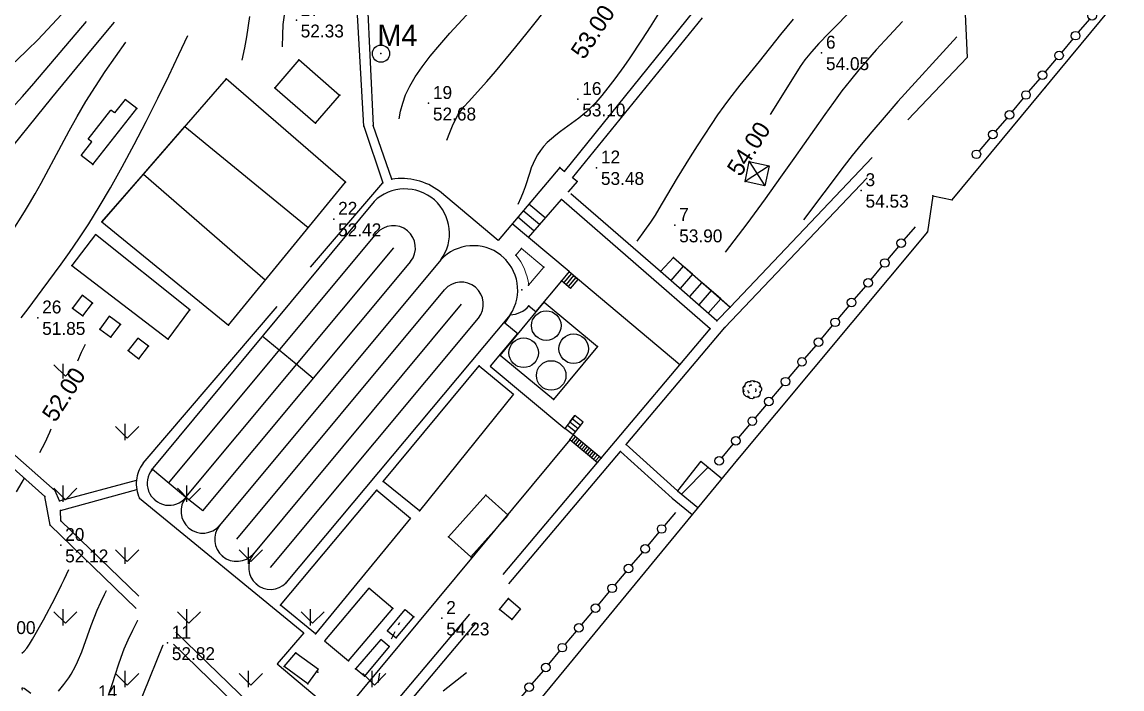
# Model space of a CAD drawing. Header units: metres. Extents: x 64 to 796628, y 142 to 671743.
# Drawn here: x 364485.6 to 364613.5, y 375949 to 376026.6 of the extents above; entities that cross this region are included whole.
import ezdxf
from ezdxf.enums import TextEntityAlignment as Align

# ---------------------------------------------------------------- set-up
doc = ezdxf.new("R2010")
doc.units = ezdxf.units.M
doc.header["$LTSCALE"] = 2
doc.linetypes.add('ACAD_ISO02W100', pattern=[15, 12, -3])
doc.linetypes.add('AXES', pattern=[50.8, 31.75, -6.35, 6.35, -6.35])
for name, color, linetype, lineweight in [('allee', 7, 'ACAD_ISO02W100', 25), ('Espace Vert', 3, 'Continuous', 5), ('Ligne arbre', 3, 'LIMITE1', 25), ('MUR IAV', 7, 'AXES', 25)]:
    doc.layers.add(name, color=color, linetype=linetype, lineweight=lineweight)
for name, color, linetype in [('Arbres', 100, 'Continuous'), ('Batiment', 1, 'Continuous'), ("Chanps d'essai", 84, 'Continuous'), ('CN_01_00', 32, 'Continuous'), ('CN_02_00', 26, 'Continuous'), ('mbark', 7, 'Continuous'), ('piste', 7, 'ACAD_ISO02W100'), ('point topographique', 7, 'Continuous'), ('poteau electrique', 7, 'Continuous'), ("Station recyclage D'eau", 171, 'Continuous'), ('TopoAlt', 32, 'Continuous'), ('TOPOJIS', 32, 'Continuous'), ('TopoMat', 7, 'Continuous'), ('vegetation', 94, 'Continuous'), ('youssef', 7, 'Continuous')]:
    doc.layers.add(name, color=color, linetype=linetype)
doc.linetypes.add('LIMITE1', pattern='A,6.35,-2.54,[133,ltypeshp.shx,S=2.54,R=0,X=-2.54,Y=0],-2.54,25.4', length=36.83)

# ---------------------------------------------------------------- blocks, each defined once
blk = doc.blocks.new('TCPOINT')
at = {"color": 0}
blk.add_point((0, 0), dxfattribs=at)
at = {"layer": 'TopoAlt'}
blk.add_attdef('ALT', text='', height=1.5, dxfattribs=at).set_placement((0.5, -0.5), align=Align.TOP_LEFT)
at = {"layer": 'TopoMat'}
blk.add_attdef('MAT', (0.5, 0.5), '', height=1.5, dxfattribs=at)
blk = doc.blocks.new('ligne')
at = {"layer": 'Arbres'}
for points in [[(364559.74, 376081.61), (364561.34, 376080.4)], [(364562.15, 376079.81), (364563.74, 376078.61)], [(364564.55, 376078.02), (364566.15, 376076.81)], [(364566.95, 376076.22), (364568.55, 376075.02)]]:
    blk.add_lwpolyline(points, dxfattribs=at)
for centre in [(364561.75, 376080.11), (364564.15, 376078.32), (364566.55, 376076.52), (364568.96, 376074.73)]:
    blk.add_circle(centre, 0.5, dxfattribs=at)
blk = doc.blocks.new('Arbre 1')
at = {"layer": 'Arbres'}
for p, q in [((-1.59, 1.28), (-1.52, 1.46)), ((-1.52, 1.46), (-1.39, 1.61)), ((-1.39, 1.61), (-1.21, 1.71)), ((-1.21, 1.71), (-1.03, 1.73)), ((-1.08, 1.23), (-0.93, 1.32)), ((-1.04, 1.67), (-0.89, 1.81)), ((-1.03, 1.73), (-0.84, 1.73)), ((-0.93, 1.32), (-0.77, 1.35)), ((-0.89, 1.81), (-0.7, 1.85)), ((-0.7, 1.85), (-0.51, 1.8)), ((-0.63, 1.72), (-0.46, 1.75)), ((-0.51, 1.8), (-0.38, 1.63)), ((-0.46, 1.75), (-0.28, 1.73)), ((-0.28, 1.73), (-0.12, 1.67)), ((-0.12, 1.67), (0.02, 1.57)), ((0.02, 1.57), (0.14, 1.41)), ((0.14, 1.41), (0.2, 1.26)), ((-1.79, 0.85), (-1.77, 1.03)), ((-1.73, 0.69), (-1.79, 0.85)), ((-1.77, 1.03), (-1.67, 1.17)), ((-1.77, 0.66), (-1.71, 0.85)), ((-1.75, 0.46), (-1.77, 0.66)), ((-1.7, 0.29), (-1.75, 0.46)), ((-1.62, 0.56), (-1.73, 0.69)), ((-1.58, 0.13), (-1.7, 0.29)), ((-1.67, 1.17), (-1.52, 1.26)), ((-1.59, 1.08), (-1.59, 1.28)), ((-1.43, 0), (-1.58, 0.13)), ((-1.23, -0.08), (-1.43, 0)), ((-1.15, -0.15), (-1.26, 0.06)), ((-1.16, 0.52), (-1.23, 0.67)), ((-1.04, 0.38), (-1.16, 0.52)), ((-0.3, 0.72), (-0.37, 0.54)), ((-0.34, 0.93), (-0.3, 0.72)), ((0, 0), (-0.2, -0.11)), ((0.15, 0.19), (0, 0)), ((0.05, 1.24), (0.23, 1.12)), ((0.27, 0.56), (0.12, 0.42)), ((0.21, 0.4), (0.15, 0.19)), ((0.2, 1.26), (0.21, 1.08)), ((0.21, 0.62), (0.21, 0.4)), ((0.23, 1.12), (0.33, 0.95)), ((0.34, 0.74), (0.27, 0.56)), ((0.33, 0.95), (0.34, 0.74)), ((-1.05, -0.1), (-1.23, -0.08)), ((-0.97, -0.27), (-1.15, -0.15)), ((-0.74, -0.29), (-0.97, -0.27)), ((-0.53, -0.23), (-0.74, -0.29)), ((-0.42, -0.15), (-0.64, -0.1)), ((-0.38, -0.07), (-0.53, -0.23)), ((-0.2, -0.11), (-0.42, -0.15))]:
    blk.add_line(p, q, dxfattribs=at)

msp = doc.modelspace()

# ---------------------------------------------------------------- hatches: boundary and pattern name
at = {"layer": 'Batiment'}
h = msp.add_hatch(dxfattribs=at)
h.set_pattern_fill('ANSI31', color=256, angle=360, style=0)
h.paths.add_polyline_path([(364566.95, 375973.48), (364564.52, 375975.48), (364561.81, 375972.02), (364564.16, 375970.09)])

# ---------------------------------------------------------------- linework, layer by layer
for p, q in [((364534.27, 375998.91), (364508.55, 375968.01)), ((364550.26, 375996.64), (364549.19, 375997.54)), ((364549.65, 375978.55), (364548.69, 375979.3)), ((364549.65, 375978.55), (364549.26, 375978)), ((364552.5, 375975.32), (364552.92, 375975.82)), ((364528.1, 375955.73), (364529.08, 375954.94))]:
    msp.add_line(p, q)
for p in [(364517.78, 376022.2), (364509.33, 376019.98), (364514.97, 376018.92), (364522.53, 376018.07), (364498.94, 376016.52), (364519.73, 376014.81), (364525.32, 376014.47), (364526.43, 376014.56), (364493.83, 376009.99), (364528.57, 376008.29), (364523.18, 376007.96), (364527.52, 376007.88), (364549.13, 376006.86), (364548.31, 376005.94), (364494.88, 376003.33), (364542.99, 375999.44), (364543.65, 376000.24), (364561.32, 375999.17), (364561.32, 375999.17), (364491.37, 375998.27), (364534.27, 375998.91), (364541.82, 375998.92), (364546.25, 375998.07), (364549.19, 375997.54), (364550.26, 375996.64), (364559.82, 375997.55), (364544.49, 375995.97), (364548.3, 375996.48), (364491.45, 375993.28), (364493.8, 375993.87), (364505.09, 375993.08), (364567.91, 375993.42), (364492.66, 375992.39), (364542.35, 375992.53), (364566.38, 375991.83), (364494.64, 375990.85), (364497.04, 375991.4), (364509.58, 375991.33), (364565.59, 375990.9), (364567.31, 375991.04), (364495.93, 375989.91), (364502.59, 375989.7), (364497.92, 375988.38), (364500.28, 375988.85), (364499.17, 375987.38), (364538.75, 375986.59), (364548.69, 375979.3), (364549.26, 375978), (364549.65, 375978.55), (364555.81, 375977.41), (364555.15, 375976.62), (364499.67, 375975.24), (364552.5, 375975.32), (364552.92, 375975.82), (364500.75, 375974.52), (364527.57, 375973.13), (364488.26, 375971.39), (364489.46, 375972.02), (364498.93, 375972.19), (364499.27, 375971.18), (364500.99, 375971.01), (364504.65, 375971.28), (364526.86, 375972.12), (364539.51, 375971.53), (364489.96, 375970.87), (364490.07, 375969.75), (364531.8, 375969.72), (364490.1, 375968.56), (364488.88, 375968.05), (364508.55, 375968.01), (364535.19, 375966.69), (364512.5, 375964.71), (364508.9, 375964.43), (364537.78, 375964.37), (364512.85, 375961.16), (364516.31, 375961.35), (364515.63, 375958.74), (364542.15, 375959.49), (364531.15, 375957.37), (364541.09, 375958.21), (364542.53, 375957.05), (364528.1, 375955.73), (364528.1, 375955.73), (364519.72, 375955.39), (364529.08, 375954.94), (364517.44, 375953.18), (364528.27, 375953.94), (364516.07, 375951.59), (364519.98, 375950.93), (364524.38, 375951.34), (364518.84, 375949.58), (364518.84, 375949.58), (364518.84, 375949.58), (364518.84, 375949.58), (364518.84, 375949.58), (364518.84, 375949.58), (364525.4, 375950.46)]:
    msp.add_point(p)
at = {"layer": 'allee'}
for p, q in [((364525.32, 376014.47), (364524.45, 376029.96)), ((364525.32, 376014.47), (364524.45, 376029.96)), ((364525.72, 376029.33), (364526.43, 376014.56)), ((364525.72, 376029.33), (364526.43, 376014.56)), ((364525.32, 376014.47), (364527.52, 376007.88)), ((364525.32, 376014.47), (364527.52, 376007.88)), ((364528.57, 376008.29), (364526.43, 376014.56)), ((364528.57, 376008.29), (364526.43, 376014.56)), ((364567.31, 375991.04), (364587.4, 376012.23)), ((364567.31, 375991.04), (364587.4, 376012.23)), ((364499.67, 375975.24), (364527.52, 376007.88)), ((364499.67, 375975.24), (364527.52, 376007.88)), ((364565.59, 375990.9), (364548.31, 376005.94)), ((364565.59, 375990.9), (364548.31, 376005.94)), ((364559.82, 375997.55), (364549.41, 376006.61)), ((364559.82, 375997.55), (364549.41, 376006.61)), ((364550.26, 375996.64), (364549.19, 375997.54)), ((364552.92, 375975.82), (364565.59, 375990.9)), ((364552.92, 375975.82), (364565.59, 375990.9)), ((364555.81, 375977.41), (364567.31, 375991.04)), ((364555.81, 375977.41), (364567.31, 375991.04)), ((364561.81, 375972.02), (364555.81, 375977.41)), ((364522.88, 375938.27), (364555.15, 375976.62)), ((364522.88, 375938.27), (364555.15, 375976.62)), ((364555.15, 375976.62), (364561.17, 375971.2)), ((364522.2, 375939.34), (364552.5, 375975.32)), ((364522.2, 375939.34), (364552.5, 375975.32)), ((364489.96, 375970.87), (364498.89, 375973.27)), ((364488.88, 375968.05), (364488.26, 375971.39)), ((364488.88, 375968.05), (364488.26, 375971.39)), ((364489.96, 375970.87), (364489.46, 375972.02)), ((364489.96, 375970.87), (364489.46, 375972.02)), ((364490.07, 375969.75), (364498.93, 375972.19)), ((364561.17, 375971.2), (364563.5, 375969.29)), ((364490.1, 375968.56), (364490.07, 375969.75)), ((364490.1, 375968.56), (364490.07, 375969.75)), ((364520.72, 375938.88), (364490.1, 375968.56)), ((364520.72, 375938.88), (364490.1, 375968.56)), ((364520.42, 375937.48), (364488.88, 375968.05)), ((364520.42, 375937.48), (364488.88, 375968.05))]:
    msp.add_line(p, q, dxfattribs=at)
for points in [[(364548.1, 376009.67), (364548.66, 376009.21), (364576.79, 376044.01)], [(364548.1, 376009.67), (364548.66, 376009.21), (364576.79, 376044.01)], [(364550.11, 376008.01), (364549.57, 376008.45), (364577.77, 376043.19)], [(364550.11, 376008.01), (364549.57, 376008.45), (364577.77, 376043.19)], [(364595.15, 376029.26), (364595.45, 376022.47)], [(364567.91, 375993.42), (364595.45, 376022.47)], [(364567.91, 375993.42), (364595.45, 376022.47)], [(364489.46, 375972.02), (364446.79, 376009.8)], [(364489.46, 375972.02), (364446.79, 376009.8)], [(364548.1, 376009.67), (364540.95, 376001.16)], [(364548.1, 376009.67), (364540.95, 376001.16)], [(364548.1, 376009.67), (364540.95, 376001.16)], [(364548.1, 376009.67), (364540.95, 376001.16)], [(364548.1, 376009.67), (364540.95, 376001.16)], [(364488.26, 375971.39), (364445.7, 376009.11)], [(364488.26, 375971.39), (364445.7, 376009.11)], [(364540.95, 376001.16), (364534.12, 376006.89)], [(364540.95, 376001.16), (364534.12, 376006.89)], [(364540.95, 376001.16), (364534.12, 376006.89)], [(364540.95, 376001.16), (364534.12, 376006.89)], [(364540.95, 376001.16), (364534.12, 376006.89)], [(364550.11, 376008.01), (364549.12, 376006.87)], [(364550.11, 376008.01), (364549.12, 376006.87)], [(364549.19, 375997.54), (364544.46, 376001.51), (364548.31, 376005.94)], [(364549.19, 375997.54), (364544.46, 376001.51), (364548.31, 376005.94)], [(364545.75, 376003.04), (364543.86, 376004.63)], [(364545.75, 376003.04), (364543.86, 376004.63)], [(364545.75, 376003.04), (364543.86, 376004.63)], [(364545.75, 376003.04), (364543.86, 376004.63)], [(364545.75, 376003.04), (364543.86, 376004.63)], [(364546.39, 376003.81), (364544.51, 376005.39)], [(364546.39, 376003.81), (364544.51, 376005.39)], [(364546.39, 376003.81), (364544.51, 376005.39)], [(364546.39, 376003.81), (364544.51, 376005.39)], [(364546.39, 376003.81), (364544.51, 376005.39)], [(364544.46, 376001.51), (364542.58, 376003.09)], [(364544.46, 376001.51), (364542.58, 376003.09)], [(364544.46, 376001.51), (364542.58, 376003.09)], [(364544.46, 376001.51), (364542.58, 376003.09)], [(364544.46, 376001.51), (364542.58, 376003.09)], [(364545.1, 376002.28), (364543.22, 376003.86)], [(364545.1, 376002.28), (364543.22, 376003.86)], [(364545.1, 376002.28), (364543.22, 376003.86)], [(364545.1, 376002.28), (364543.22, 376003.86)], [(364545.1, 376002.28), (364543.22, 376003.86)]]:
    msp.add_lwpolyline(points, dxfattribs=at)
for centre, radius, start, end in [((364529.71, 376001.08), 7.3, 52.7572, 98.9372), ((364529.71, 376001.08), 7.3, 52.7572, 98.9372), ((364529.71, 376001.08), 7.3, 52.7572, 98.9372), ((364529.71, 376001.08), 7.3, 52.7572, 98.9372), ((364529.71, 376001.08), 7.3, 52.7572, 98.9372), ((364502.73, 375972.89), 3.86, 142.4614, 206.2738), ((364502.73, 375972.89), 3.86, 142.4614, 206.2738)]:
    msp.add_arc(centre, radius, start, end, dxfattribs=at)
for p in [(364527.32, 376022.91), (364525.32, 376014.47), (364526.43, 376014.56), (364548.1, 376009.67), (364528.57, 376008.29), (364527.52, 376007.88), (364549.13, 376006.86), (364550.11, 376008.01), (364548.31, 376005.94), (364561.32, 375999.17), (364561.32, 375999.17), (364549.19, 375997.54), (364550.26, 375996.64), (364559.82, 375997.55), (364567.91, 375993.42), (364566.38, 375991.83), (364565.59, 375990.9), (364567.31, 375991.04), (364555.81, 375977.41), (364555.15, 375976.62), (364499.67, 375975.24), (364488.26, 375971.39), (364489.46, 375972.02), (364498.93, 375972.19), (364499.27, 375971.18), (364489.96, 375970.87), (364490.07, 375969.75), (364490.1, 375968.56), (364488.88, 375968.05)]:
    msp.add_point(p, dxfattribs=at)
at = {"layer": 'Arbres'}
msp.add_point((364571.21, 375983.03), dxfattribs=at)
at = {"layer": 'Batiment'}
for points in [[(364564.52, 375975.48), (364561.81, 375972.02), (364564.16, 375970.09)], [(364564.52, 375975.48), (364566.95, 375973.48)]]:
    msp.add_lwpolyline(points, dxfattribs=at)
at = {"layer": "Chanps d'essai"}
for points in [[(364523.18, 376007.96), (364509.33, 376019.98), (364494.88, 376003.33), (364509.58, 375991.33), (364523.18, 376007.96)], [(364523.18, 376007.96), (364509.33, 376019.98), (364494.88, 376003.33), (364509.58, 375991.33), (364523.18, 376007.96)], [(364499.7, 376008.88), (364504.51, 376014.44), (364518.87, 376002.69)], [(364499.7, 376008.88), (364504.51, 376014.44), (364518.87, 376002.69)], [(364494.88, 376003.33), (364499.7, 376008.88), (364513.87, 375996.58)], [(364494.88, 376003.33), (364499.7, 376008.88), (364513.87, 375996.58)]]:
    msp.add_lwpolyline(points, dxfattribs=at)
for p in [(364509.33, 376019.98), (364523.18, 376007.96), (364494.88, 376003.33), (364509.58, 375991.33)]:
    msp.add_point(p, dxfattribs=at)
at = {"layer": 'CN_01_00'}
for p, q in [((364535.34, 376025.28, 52.6), (364540.65, 376031.08, 52.6)), ((364544.32, 376025.32, 52.8), (364547.05, 376028.77, 52.8)), ((364515.96, 376026.3, 52.2), (364516.11, 376027.37, 52.2)), ((364559.6, 376027.58, 53.2), (364558.6, 376026.01, 53.2)), ((364486.97, 376019.45, 51.2), (364493.09, 376026.65, 51.2)), ((364495.33, 376025.36, 51.4), (364496.33, 376026.55, 51.4)), ((364515.9, 376025.08, 52.2), (364515.96, 376026.3, 52.2)), ((364558.6, 376026.01, 53.2), (364557.68, 376024.6, 53.2)), ((364575.23, 376026.9, 53.8), (364573.78, 376025.13, 53.8)), ((364587.96, 376026.63, 54.2), (364585.89, 376024.45, 54.2)), ((364493.24, 376022.85, 51.4), (364495.33, 376025.36, 51.4)), ((364495.33, 376025.36, 51.4), (364495.33, 376025.36, 51.4)), ((364503.83, 376022.79, 51.8), (364504.88, 376025.01, 51.8)), ((364515.89, 376023.71, 52.2), (364515.9, 376025.08, 52.2)), ((364534.15, 376023.93, 52.6), (364535.34, 376025.28, 52.6)), ((364543.01, 376023.7, 52.8), (364544.32, 376025.32, 52.8)), ((364573.78, 376025.13, 53.8), (364571.29, 376021.99, 53.8)), ((364594.25, 376024.88, 54.4), (364587.42, 376017.34, 54.4)), ((364496.46, 376022.55, 51.6), (364497.68, 376024.23, 51.6)), ((364496.46, 376022.55, 51.6), (364497.68, 376024.23, 51.6)), ((364533.06, 376022.62, 52.6), (364534.15, 376023.93, 52.6)), ((364540.62, 376020.83, 52.8), (364543.01, 376023.7, 52.8)), ((364557.68, 376024.6, 53.2), (364556.16, 376022.31, 53.2)), ((364585.89, 376024.45, 54.2), (364584.88, 376023.34, 54.2)), ((364489.08, 376017.76, 51.4), (364493.24, 376022.85, 51.4)), ((364495.27, 376020.83, 51.6), (364496.46, 376022.55, 51.6)), ((364495.27, 376020.83, 51.6), (364496.46, 376022.55, 51.6)), ((364502.65, 376020.33, 51.8), (364503.83, 376022.79, 51.8)), ((364532.1, 376021.38, 52.6), (364533.06, 376022.62, 52.6)), ((364556.16, 376022.31, 53.2), (364555.54, 376021.41, 53.2)), ((364583.88, 376022.2, 54.2), (364582.89, 376021.03, 54.2)), ((364584.88, 376023.34, 54.2), (364583.88, 376022.2, 54.2)), ((364531.3, 376020.22, 52.6), (364532.1, 376021.38, 52.6)), ((364555.54, 376021.41, 53.2), (364554.52, 376019.98, 53.2)), ((364571.29, 376021.99, 53.8), (364569.03, 376019.23, 53.8)), ((364582.89, 376021.03, 54.2), (364581.9, 376019.82, 54.2)), ((364494.12, 376019.09, 51.6), (364495.27, 376020.83, 51.6)), ((364494.12, 376019.09, 51.6), (364495.27, 376020.83, 51.6)), ((364501.37, 376017.71, 51.8), (364502.65, 376020.33, 51.8)), ((364530.67, 376019.13, 52.6), (364531.3, 376020.22, 52.6)), ((364537.49, 376017.3, 52.8), (364539.61, 376019.67, 52.8)), ((364539.61, 376019.67, 52.8), (364540.62, 376020.83, 52.8)), ((364554.52, 376019.98, 53.2), (364553.7, 376018.91, 53.2)), ((364581.9, 376019.82, 54.2), (364580.91, 376018.56, 54.2)), ((364485.64, 376017.92, 51.2), (364486.97, 376019.45, 51.2)), ((364493.03, 376017.34, 51.6), (364494.12, 376019.09, 51.6)), ((364493.03, 376017.34, 51.6), (364494.12, 376019.09, 51.6)), ((364530.19, 376018.12, 52.6), (364530.67, 376019.13, 52.6)), ((364553.7, 376018.91, 53.2), (364552.99, 376018.02, 53.2)), ((364569.03, 376019.23, 53.8), (364567.82, 376017.67, 53.8)), ((364580.91, 376018.56, 54.2), (364579.91, 376017.24, 54.2)), ((364482.63, 376009.81, 51.4), (364489.08, 376017.76, 51.4)), ((364484.43, 376016.57, 51.2), (364485.64, 376017.92, 51.2)), ((364492.02, 376015.61, 51.6), (364493.03, 376017.34, 51.6)), ((364492.02, 376015.61, 51.6), (364493.03, 376017.34, 51.6)), ((364500.02, 376015.02, 51.8), (364501.37, 376017.71, 51.8)), ((364529.6, 376016.23, 52.6), (364529.85, 376017.15, 52.6)), ((364529.85, 376017.15, 52.6), (364530.19, 376018.12, 52.6)), ((364537.01, 376016.75, 52.8), (364537.49, 376017.3, 52.8)), ((364552.31, 376017.23, 53.2), (364551.96, 376016.86, 53.2)), ((364552.99, 376018.02, 53.2), (364552.31, 376017.23, 53.2)), ((364567.82, 376017.67, 53.8), (364567.16, 376016.78, 53.8)), ((364579.91, 376017.24, 54.2), (364578.91, 376015.84, 54.2)), ((364587.42, 376017.34, 54.4), (364585.82, 376015.49, 54.4)), ((364529.42, 376015.33, 52.6), (364529.6, 376016.23, 52.6)), ((364536.26, 376015.73, 52.8), (364536.61, 376016.24, 52.8)), ((364536.61, 376016.24, 52.8), (364537.01, 376016.75, 52.8)), ((364550.78, 376015.77, 53.2), (364550.32, 376015.41, 53.2)), ((364551.2, 376016.13, 53.2), (364550.78, 376015.77, 53.2)), ((364551.96, 376016.86, 53.2), (364551.2, 376016.13, 53.2)), ((364566.45, 376015.77, 53.8), (364565.69, 376014.65, 53.8)), ((364567.16, 376016.78, 53.8), (364566.45, 376015.77, 53.8)), ((364578.91, 376015.84, 54.2), (364575.33, 376010.7, 54.2)), ((364491.06, 376013.92, 51.6), (364492.02, 376015.61, 51.6)), ((364491.06, 376013.92, 51.6), (364492.02, 376015.61, 51.6)), ((364498.64, 376012.34, 51.8), (364500.02, 376015.02, 51.8)), ((364535.31, 376013.73, 52.8), (364535.63, 376014.51, 52.8)), ((364535.63, 376014.51, 52.8), (364535.94, 376015.17, 52.8)), ((364535.94, 376015.17, 52.8), (364536.26, 376015.73, 52.8)), ((364550.32, 376015.41, 53.2), (364548.2, 376013.85, 53.2)), ((364565.69, 376014.65, 53.8), (364564.08, 376012.17, 53.8)), ((364585.82, 376015.49, 54.4), (364584.38, 376013.81, 54.4)), ((364490.17, 376012.27, 51.6), (364491.06, 376013.92, 51.6)), ((364490.17, 376012.27, 51.6), (364491.06, 376013.92, 51.6)), ((364534.98, 376012.85, 52.8), (364535.31, 376013.73, 52.8)), ((364547.66, 376013.43, 53.2), (364547.14, 376013, 53.2)), ((364548.2, 376013.85, 53.2), (364547.66, 376013.43, 53.2)), ((364584.38, 376013.81, 54.4), (364583.15, 376012.34, 54.4)), ((364487.81, 376007.84, 51.6), (364490.17, 376012.27, 51.6)), ((364487.81, 376007.84, 51.6), (364490.17, 376012.27, 51.6)), ((364497.25, 376009.74, 51.8), (364498.64, 376012.34, 51.8)), ((364546.22, 376012.1, 53.2), (364545.85, 376011.62, 53.2)), ((364546.66, 376012.55, 53.2), (364546.22, 376012.1, 53.2)), ((364547.14, 376013, 53.2), (364546.66, 376012.55, 53.2)), ((364564.08, 376012.17, 53.8), (364563.27, 376010.9, 53.8)), ((364583.15, 376012.34, 54.4), (364582.11, 376011.04, 54.4)), ((364545.25, 376010.64, 53.2), (364545.01, 376010.12, 53.2)), ((364545.53, 376011.14, 53.2), (364545.25, 376010.64, 53.2)), ((364545.85, 376011.62, 53.2), (364545.53, 376011.14, 53.2)), ((364563.27, 376010.9, 53.8), (364561.76, 376008.44, 53.8)), ((364575.33, 376010.7, 54.2), (364573.78, 376008.52, 54.2)), ((364582.11, 376011.04, 54.4), (364581.18, 376009.86, 54.4)), ((364495.88, 376007.3, 51.8), (364497.25, 376009.74, 51.8)), ((364544.8, 376009.6, 53.2), (364544.61, 376009.06, 53.2)), ((364545.01, 376010.12, 53.2), (364544.8, 376009.6, 53.2)), ((364581.18, 376009.86, 54.4), (364576.44, 376003.56, 54.4)), ((364544.61, 376009.06, 53.2), (364544.08, 376007.39, 53.2)), ((364561.76, 376008.44, 53.8), (364560.53, 376006.38, 53.8)), ((364573.78, 376008.52, 54.2), (364571.97, 376006, 54.2)), ((364487.12, 376006.59, 51.6), (364487.81, 376007.84, 51.6)), ((364487.12, 376006.59, 51.6), (364487.81, 376007.84, 51.6)), ((364494.58, 376005.08, 51.8), (364495.88, 376007.3, 51.8)), ((364544.08, 376007.39, 53.2), (364543.86, 376006.78, 53.2)), ((364486.48, 376005.48, 51.6), (364487.12, 376006.59, 51.6)), ((364486.48, 376005.48, 51.6), (364487.12, 376006.59, 51.6)), ((364543.59, 376006.11, 53.2), (364543.23, 376005.35, 53.2)), ((364543.86, 376006.78, 53.2), (364543.59, 376006.11, 53.2)), ((364560.53, 376006.38, 53.8), (364559.63, 376004.85, 53.8)), ((364571.97, 376006, 54.2), (364569.84, 376003.12, 54.2)), ((364484.37, 376002.09, 51.6), (364485.88, 376004.49, 51.6)), ((364484.37, 376002.09, 51.6), (364485.88, 376004.49, 51.6)), ((364485.88, 376004.49, 51.6), (364486.48, 376005.48, 51.6)), ((364485.88, 376004.49, 51.6), (364486.48, 376005.48, 51.6)), ((364493.35, 376003.1, 51.8), (364494.58, 376005.08, 51.8)), ((364559.63, 376004.85, 53.8), (364559.19, 376004.12, 53.8)), ((364492.19, 376001.34, 51.8), (364493.35, 376003.1, 51.8)), ((364558.66, 376003.31, 53.8), (364557.97, 376002.32, 53.8)), ((364559.19, 376004.12, 53.8), (364558.66, 376003.31, 53.8)), ((364569.84, 376003.12, 54.2), (364567.35, 375999.81, 54.2)), ((364557.97, 376002.32, 53.8), (364557.07, 376001.08, 53.8)), ((364491.13, 375999.78, 51.8), (364492.19, 376001.34, 51.8)), ((364490.16, 375998.42, 51.8), (364491.13, 375999.78, 51.8)), ((364487.93, 375995.43, 51.8), (364490.16, 375998.42, 51.8)), ((364486.33, 375993.2, 51.8), (364487.93, 375995.43, 51.8)), ((364485.5, 375992.15, 51.8), (364486.33, 375993.2, 51.8)), ((364490.5, 375961.72, 52.2), (364491.03, 375962.9, 52.2)), ((364489.44, 375959.58, 52.2), (364490.2, 375961.09, 52.2)), ((364490.2, 375961.09, 52.2), (364490.5, 375961.72, 52.2)), ((364488.09, 375957.03, 52.2), (364489.44, 375959.58, 52.2)), ((364486.81, 375954.77, 52.2), (364488.09, 375957.03, 52.2)), ((364486.47, 375954.19, 52.2), (364486.81, 375954.77, 52.2)), ((364485.58, 375953.13, 52.2), (364485.86, 375953.37, 52.2)), ((364485.86, 375953.37, 52.2), (364486.15, 375953.73, 52.2)), ((364486.15, 375953.73, 52.2), (364486.47, 375954.19, 52.2))]:
    msp.add_line(p, q, dxfattribs=at)
at = {"layer": 'CN_01_00', "flags": 128}
for points, elevation in [([(364489.85, 375948.74), (364490.16, 375949.1), (364490.47, 375949.48), (364491.03, 375950.29), (364491.3, 375950.71), (364491.8, 375951.62), (364492.05, 375952.13), (364492.55, 375953.29), (364492.8, 375953.97), (364493.65, 375956.36), (364493.98, 375957.24), (364494.34, 375958.15), (364494.74, 375959.07), (364495.18, 375959.99), (364495.43, 375960.44), (364495.43, 375960.44)], 52.4), ([(364495.64, 375948.27), (364496.1, 375949.6), (364496.8, 375951.77), (364497.11, 375952.68), (364497.49, 375953.66), (364497.93, 375954.71), (364498.46, 375955.82), (364499.07, 375956.97), (364499.07, 375956.97)], 52.6), ([(364494.8, 375937.43), (364495.44, 375938.49), (364496.08, 375939.61), (364496.57, 375940.58), (364497.08, 375941.72), (364497.6, 375943), (364499.04, 375946.77), (364499.7, 375948.44), (364501.99, 375954.13), (364501.99, 375954.13), (364501.99, 375954.13), (364501.99, 375954.13)], 52.8), ([(364485.64, 375948.83), (364485.61, 375949), (364485.63, 375949.11), (364485.71, 375949.13), (364485.86, 375949.06), (364486.64, 375948.48)], 52.4)]:
    msp.add_lwpolyline(points, dxfattribs=dict(at, elevation=elevation))
at = {"layer": 'CN_02_00'}
for p, q in [((364582.4, 376028.34, 54), (364579.39, 376025.29, 54)), ((364511.72, 376024.88, 52), (364512.09, 376027.24, 52)), ((364511.5, 376023.58, 52), (364511.72, 376024.88, 52)), ((364579.39, 376025.29, 54), (364578.23, 376024.08, 54)), ((364511.2, 376022.16, 52), (364511.5, 376023.58, 52)), ((364578.23, 376024.08, 54), (364577.37, 376023.12, 54)), ((364576.61, 376022.18, 54), (364576.07, 376021.41, 54)), ((364577.37, 376023.12, 54), (364576.61, 376022.18, 54)), ((364576.07, 376021.41, 54), (364575.54, 376020.61, 54)), ((364575.54, 376020.61, 54), (364572.55, 376015.82, 54)), ((364488.27, 375977.67, 52), (364488.84, 375978.85, 52)), ((364488.84, 375978.85, 52), (364489, 375979.23, 52)), ((364487.65, 375976.51, 52), (364488.27, 375977.67, 52)), ((364529.46, 375956.66, 54), (364529.32, 375956.41, 54)), ((364528.92, 375955.62, 54), (364528.52, 375954.78, 54)), ((364527.17, 375950.82, 54), (364526.95, 375949.7, 54)), ((364534.56, 375948.76, 54), (364537.25, 375950.89, 54))]:
    msp.add_line(p, q, dxfattribs=at)
at = {"layer": 'CN_02_00', "flags": 128}
for points, elevation in [([(364477.02, 376015.24), (364478.85, 376016.73), (364481.2, 376018.74), (364483.72, 376020.98), (364484.99, 376022.16), (364486.23, 376023.34), (364487.43, 376024.53), (364488.57, 376025.71), (364489.66, 376026.88), (364492.93, 376030.45), (364494.1, 376031.68), (364495.34, 376032.96), (364496.68, 376034.28), (364498.14, 376035.65), (364499.7, 376037.06), (364504.66, 376041.45), (364504.69, 376041.48)], 51), ([(364492.08, 375987.16), (364492.53, 375988.16), (364492.99, 375989.1)], 52), ([(364484.96, 375971.9), (364485.63, 375973.06), (364485.89, 375973.5)], 52)]:
    msp.add_lwpolyline(points, dxfattribs=dict(at, elevation=elevation))
at = {"layer": 'Espace Vert'}
for p, q in [((364543.65, 376000.24), (364542.99, 375999.44)), ((364543.65, 376000.24), (364542.99, 375999.44)), ((364546.25, 375998.07), (364543.65, 376000.24)), ((364546.25, 375998.07), (364543.65, 376000.24)), ((364544.49, 375995.97), (364546.25, 375998.07)), ((364544.49, 375995.97), (364546.25, 375998.07))]:
    msp.add_line(p, q, dxfattribs=at)
msp.add_arc((364538.06, 375995.27), 6.47, 6.2154, 40.2289, dxfattribs=at)
msp.add_arc((364538.06, 375995.27), 6.47, 6.2154, 40.2289, dxfattribs=at)
at = {"layer": 'MUR IAV'}
for p, q in [((364591.47, 376006.36), (364590.84, 376002.18)), ((364591.47, 376006.36), (364590.84, 376002.18)), ((364591.47, 376006.36), (364590.84, 376002.18)), ((364591.47, 376006.36), (364593.73, 376005.88)), ((364591.47, 376006.36), (364593.73, 376005.88)), ((364590.84, 376002.18), (364568.77, 375975.69)), ((364590.84, 376002.18), (364568.77, 375975.69)), ((364590.84, 376002.18), (364568.77, 375975.69)), ((364568.77, 375975.69), (364523.93, 375921.19)), ((364568.77, 375975.69), (364523.93, 375921.19)), ((364568.77, 375975.69), (364523.93, 375921.19))]:
    msp.add_line(p, q, dxfattribs=at)
for points in [[(364593.73, 376005.88), (364620.92, 376038.81)], [(364593.73, 376005.88), (364620.92, 376038.81)], [(364593.73, 376005.88), (364620.92, 376038.81)], [(364568.77, 375975.69), (364523.93, 375921.19)]]:
    msp.add_lwpolyline(points, dxfattribs=at)
for p in [(364604.55, 376018.98), (364591.47, 376006.36), (364593.73, 376005.88), (364590.84, 376002.18), (364568.77, 375975.69)]:
    msp.add_point(p, dxfattribs=at)
at = {"layer": 'piste'}
for p, q in [((364488.88, 375968.05), (364488.26, 375971.39)), ((364489.96, 375970.87), (364489.46, 375972.02)), ((364490.1, 375968.56), (364490.07, 375969.75)), ((364520.72, 375938.88), (364490.1, 375968.56)), ((364520.42, 375937.48), (364488.88, 375968.05))]:
    msp.add_line(p, q, dxfattribs=at)
for points in [[(364489.46, 375972.02), (364446.79, 376009.8)], [(364488.26, 375971.39), (364445.7, 376009.11)]]:
    msp.add_lwpolyline(points, dxfattribs=at)
at = {"layer": 'point topographique'}
msp.add_circle((364527.32, 376022.91), 1, dxfattribs=at)
msp.add_point((364527.32, 376022.91), dxfattribs=at)
at = {"layer": 'poteau electrique'}
for p, q in [((364569.64, 376008.03), (364570.13, 376010.34)), ((364572.44, 376009.85), (364569.64, 376008.03)), ((364570.13, 376010.34), (364571.95, 376007.54))]:
    msp.add_line(p, q, dxfattribs=at)
msp.add_lwpolyline([(364570.13, 376010.34), (364572.44, 376009.85), (364571.95, 376007.54), (364569.64, 376008.03)], dxfattribs=at)
for p in [(364570.13, 376010.34), (364569.64, 376008.03)]:
    msp.add_point(p, dxfattribs=at)
at = {"layer": "Station recyclage D'eau"}
for p, q in [((364526.52, 376005.7), (364500.59, 375974.43)), ((364526.52, 376005.7), (364500.59, 375974.43)), ((364502.66, 375972.95), (364526.8, 376001.99)), ((364502.66, 375972.95), (364526.8, 376001.99)), ((364528.76, 376000.32), (364504.59, 375971.3)), ((364528.76, 376000.32), (364504.59, 375971.3)), ((364559.82, 375997.55), (364561.32, 375999.17)), ((364559.82, 375997.55), (364561.32, 375999.17)), ((364561.32, 375999.17), (364567.91, 375993.42)), ((364561.32, 375999.17), (364567.91, 375993.42)), ((364506.6, 375969.69), (364530.78, 375998.72)), ((364506.6, 375969.69), (364530.78, 375998.72)), ((364534.27, 375998.91), (364508.55, 375968.01)), ((364534.27, 375998.91), (364508.55, 375968.01)), ((364534.27, 375998.91), (364508.55, 375968.01)), ((364549.19, 375997.54), (364548.3, 375996.48)), ((364549.19, 375997.54), (364548.3, 375996.48)), ((364549.46, 375997.32), (364548.57, 375996.26)), ((364549.46, 375997.32), (364548.57, 375996.26)), ((364549.72, 375997.09), (364548.84, 375996.04)), ((364549.72, 375997.09), (364548.84, 375996.04)), ((364549.99, 375996.87), (364549.1, 375995.81)), ((364549.99, 375996.87), (364549.1, 375995.81)), ((364549.19, 375997.54), (364562.07, 375986.72)), ((364549.19, 375997.54), (364562.07, 375986.72)), ((364566.38, 375991.83), (364559.82, 375997.55)), ((364566.38, 375991.83), (364559.82, 375997.55)), ((364563.54, 375997.23), (364562.09, 375995.57)), ((364563.54, 375997.23), (364562.09, 375995.57)), ((364510.56, 375966.4), (364534.72, 375995.44)), ((364510.56, 375966.4), (364534.72, 375995.44)), ((364548.3, 375996.48), (364545.31, 375992.9)), ((364548.3, 375996.48), (364545.31, 375992.9)), ((364564.61, 375996.29), (364563.17, 375994.63)), ((364564.61, 375996.29), (364563.17, 375994.63)), ((364565.72, 375995.33), (364564.28, 375993.67)), ((364565.72, 375995.33), (364564.28, 375993.67)), ((364566.81, 375994.37), (364565.37, 375992.71)), ((364566.81, 375994.37), (364565.37, 375992.71)), ((364536.65, 375993.75), (364512.5, 375964.71)), ((364536.65, 375993.75), (364512.5, 375964.71)), ((364541.18, 375987.78), (364546.29, 375993.98)), ((364541.18, 375987.78), (364546.29, 375993.98)), ((364544.52, 375993.55), (364545.37, 375992.85)), ((364544.52, 375993.55), (364545.37, 375992.85)), ((364546.29, 375993.98), (364552.49, 375988.84)), ((364546.29, 375993.98), (364552.49, 375988.84)), ((364567.91, 375993.42), (364566.38, 375991.83)), ((364567.91, 375993.42), (364566.38, 375991.83)), ((364514.48, 375963.11), (364538.66, 375992.13)), ((364514.48, 375963.11), (364538.66, 375992.13)), ((364542.35, 375992.53), (364516.31, 375961.35)), ((364542.35, 375992.53), (364516.31, 375961.35)), ((364542.35, 375992.53), (364541.71, 375991.58)), ((364541.71, 375991.58), (364543.26, 375990.3)), ((364541.71, 375991.58), (364543.26, 375990.3)), ((364543.18, 375990.36), (364540.01, 375986.56)), ((364543.18, 375990.36), (364540.01, 375986.56)), ((364515.5, 375988.39), (364513.53, 375990.03)), ((364515.5, 375988.39), (364513.53, 375990.03)), ((364517.46, 375986.76), (364515.5, 375988.39)), ((364517.46, 375986.76), (364515.5, 375988.39)), ((364547.37, 375982.67), (364541.18, 375987.78)), ((364547.37, 375982.67), (364541.18, 375987.78)), ((364552.49, 375988.84), (364547.37, 375982.67)), ((364552.49, 375988.84), (364547.37, 375982.67)), ((364519.44, 375985.11), (364517.46, 375986.76)), ((364519.44, 375985.11), (364517.46, 375986.76)), ((364527.57, 375973.13), (364538.75, 375986.59)), ((364527.57, 375973.13), (364538.75, 375986.59)), ((364538.75, 375986.59), (364542.73, 375983.28)), ((364538.75, 375986.59), (364542.73, 375983.28)), ((364540.01, 375986.56), (364548.69, 375979.3)), ((364540.01, 375986.56), (364548.69, 375979.3)), ((364542.73, 375983.28), (364531.8, 375969.72)), ((364542.73, 375983.28), (364531.8, 375969.72)), ((364549.65, 375978.55), (364548.69, 375979.3)), ((364522.56, 375945.74), (364549.3, 375977.97)), ((364549.65, 375978.55), (364549.26, 375978)), ((364549.26, 375978), (364552.5, 375975.32)), ((364549.26, 375978), (364552.5, 375975.32)), ((364549.5, 375977.81), (364549.92, 375978.32)), ((364552.92, 375975.82), (364549.65, 375978.55)), ((364552.92, 375975.82), (364549.65, 375978.55)), ((364549.74, 375977.63), (364550.15, 375978.13)), ((364549.96, 375977.42), (364550.38, 375977.94)), ((364550.19, 375977.23), (364550.62, 375977.74)), ((364550.42, 375977.04), (364550.85, 375977.55)), ((364550.65, 375976.85), (364551.08, 375977.36)), ((364550.88, 375976.66), (364551.31, 375977.17)), ((364551.11, 375976.47), (364551.54, 375976.97)), ((364551.34, 375976.28), (364551.77, 375976.78)), ((364551.57, 375976.08), (364552, 375976.59)), ((364551.8, 375975.89), (364552.23, 375976.4)), ((364552.04, 375975.7), (364552.46, 375976.2)), ((364552.27, 375975.51), (364552.69, 375976.01)), ((364552.5, 375975.32), (364552.92, 375975.82)), ((364502.69, 375972.89), (364500.75, 375974.52)), ((364502.69, 375972.89), (364500.75, 375974.52)), ((364504.59, 375971.3), (364502.69, 375972.89)), ((364504.59, 375971.3), (364502.69, 375972.89)), ((364531.8, 375969.72), (364527.57, 375973.13)), ((364531.8, 375969.72), (364527.57, 375973.13)), ((364499.27, 375971.18), (364518.36, 375955.53)), ((364506.6, 375969.69), (364504.59, 375971.3)), ((364506.6, 375969.69), (364504.59, 375971.3)), ((364515.63, 375958.74), (364526.86, 375972.12)), ((364515.63, 375958.74), (364526.86, 375972.12)), ((364526.86, 375972.12), (364530.75, 375968.85)), ((364526.86, 375972.12), (364530.75, 375968.85)), ((364535.19, 375966.69), (364539.51, 375971.53)), ((364535.19, 375966.69), (364539.51, 375971.53)), ((364539.51, 375971.53), (364542.12, 375969.21)), ((364539.51, 375971.53), (364542.12, 375969.21)), ((364530.75, 375968.85), (364519.72, 375955.39)), ((364530.75, 375968.85), (364519.72, 375955.39)), ((364542.12, 375969.21), (364537.78, 375964.37)), ((364542.12, 375969.21), (364537.78, 375964.37)), ((364537.78, 375964.37), (364535.19, 375966.69)), ((364537.78, 375964.37), (364535.19, 375966.69)), ((364525.92, 375960.7), (364520.76, 375954.57)), ((364525.92, 375960.7), (364520.76, 375954.57)), ((364528.69, 375958.36), (364525.92, 375960.7)), ((364528.69, 375958.36), (364525.92, 375960.7)), ((364519.72, 375955.39), (364515.63, 375958.74)), ((364519.72, 375955.39), (364515.63, 375958.74)), ((364523.53, 375952.24), (364528.69, 375958.36)), ((364523.53, 375952.24), (364528.69, 375958.36)), ((364528.1, 375955.73), (364530.12, 375958.24)), ((364528.1, 375955.73), (364530.12, 375958.24)), ((364530.12, 375958.24), (364531.15, 375957.37)), ((364530.12, 375958.24), (364531.15, 375957.37)), ((364541.09, 375958.21), (364542.15, 375959.49)), ((364541.09, 375958.21), (364542.15, 375959.49)), ((364542.15, 375959.49), (364543.55, 375958.32)), ((364542.15, 375959.49), (364543.55, 375958.32)), ((364543.55, 375958.32), (364542.53, 375957.05)), ((364543.55, 375958.32), (364542.53, 375957.05)), ((364529.08, 375954.94), (364531.15, 375957.37)), ((364529.08, 375954.94), (364531.15, 375957.37)), ((364542.53, 375957.05), (364541.09, 375958.21)), ((364542.53, 375957.05), (364541.09, 375958.21)), ((364528.1, 375955.73), (364529.08, 375954.94)), ((364518.36, 375955.53), (364515.24, 375951.9)), ((364520.76, 375954.57), (364523.53, 375952.24)), ((364520.76, 375954.57), (364523.53, 375952.24)), ((364527.32, 375954.73), (364524.38, 375951.34)), ((364527.32, 375954.73), (364524.38, 375951.34)), ((364528.27, 375953.94), (364527.32, 375954.73)), ((364528.27, 375953.94), (364527.32, 375954.73)), ((364516.07, 375951.59), (364517.44, 375953.18)), ((364516.07, 375951.59), (364517.44, 375953.18)), ((364517.44, 375953.18), (364520.07, 375951.27)), ((364517.44, 375953.18), (364520.07, 375951.27)), ((364528.27, 375953.94), (364525.4, 375950.46)), ((364528.27, 375953.94), (364525.4, 375950.46)), ((364518.84, 375949.58), (364516.07, 375951.59)), ((364518.84, 375949.58), (364516.07, 375951.59)), ((364518.84, 375949.58), (364520.07, 375951.27)), ((364518.84, 375949.58), (364520.07, 375951.27)), ((364525.4, 375950.46), (364524.38, 375951.34)), ((364525.4, 375950.46), (364524.38, 375951.34))]:
    msp.add_line(p, q, dxfattribs=at)
for points in [[(364517.78, 376022.2), (364514.97, 376018.92), (364519.73, 376014.81), (364522.52, 376018.05), (364517.78, 376022.2)], [(364517.78, 376022.2), (364514.97, 376018.92), (364519.73, 376014.81), (364522.52, 376018.05), (364517.78, 376022.2)], [(364498.94, 376016.52), (364497.58, 376017.58), (364496.35, 376016.01), (364495.94, 376016.33)], [(364498.94, 376016.52), (364497.58, 376017.58), (364496.35, 376016.01), (364495.94, 376016.33)], [(364493.3, 376012.95), (364495.94, 376016.33)], [(364493.3, 376012.95), (364495.94, 376016.33)], [(364493.83, 376009.99), (364498.94, 376016.52)], [(364493.83, 376009.99), (364498.94, 376016.52)], [(364493.83, 376009.99), (364492.48, 376011.05), (364493.71, 376012.63), (364493.3, 376012.95)], [(364493.83, 376009.99), (364492.48, 376011.05), (364493.71, 376012.63), (364493.3, 376012.95)], [(364491.37, 375998.27), (364502.59, 375989.7), (364505.09, 375993.08), (364494.13, 376001.87), (364491.37, 375998.27)], [(364491.37, 375998.27), (364502.59, 375989.7), (364505.09, 375993.08), (364494.13, 376001.87), (364491.37, 375998.27)], [(364567.91, 375993.42), (364566.81, 375994.37), (364565.72, 375995.33), (364564.63, 375996.28), (364563.54, 375997.23), (364562.45, 375998.19), (364561, 375996.52)], [(364567.91, 375993.42), (364566.81, 375994.37), (364565.72, 375995.33), (364564.63, 375996.28), (364563.54, 375997.23), (364562.45, 375998.19), (364561, 375996.52)], [(364549.37, 375995.59), (364550.26, 375996.64)], [(364549.37, 375995.59), (364550.26, 375996.64)], [(364549.37, 375995.59), (364548.3, 375996.48)], [(364549.37, 375995.59), (364548.3, 375996.48)], [(364491.45, 375993.28), (364492.66, 375992.39), (364493.8, 375993.87), (364492.57, 375994.82), (364491.45, 375993.28)], [(364491.45, 375993.28), (364492.66, 375992.39), (364493.8, 375993.87), (364492.57, 375994.82), (364491.45, 375993.28)], [(364494.64, 375990.85), (364495.93, 375989.91), (364497.04, 375991.4), (364495.74, 375992.36), (364494.64, 375990.85)], [(364494.64, 375990.85), (364495.93, 375989.91), (364497.04, 375991.4), (364495.74, 375992.36), (364494.64, 375990.85)], [(364497.92, 375988.38), (364499.17, 375987.38), (364500.28, 375988.85), (364499.04, 375989.79), (364497.92, 375988.38)], [(364497.92, 375988.38), (364499.17, 375987.38), (364500.28, 375988.85), (364499.04, 375989.79), (364497.92, 375988.38)], [(364549.65, 375978.55), (364550.82, 375980.04), (364549.87, 375980.8), (364548.69, 375979.3)], [(364549.65, 375978.55), (364550.82, 375980.04), (364549.87, 375980.8), (364548.69, 375979.3)], [(364549.28, 375980.05), (364549.87, 375980.8)], [(364549.28, 375980.05), (364550.24, 375979.3)], [(364549.28, 375980.05), (364550.24, 375979.3)], [(364549.58, 375980.42), (364550.53, 375979.67)], [(364549.58, 375980.42), (364550.53, 375979.67)], [(364548.99, 375979.68), (364549.94, 375978.93)], [(364548.99, 375979.68), (364549.94, 375978.93)], [(364515.24, 375951.9), (364522.56, 375945.74)]]:
    msp.add_lwpolyline(points, dxfattribs=at)
for centre in [(364546.54, 375991.26), (364549.72, 375988.57), (364543.91, 375988.1), (364547.11, 375985.46)]:
    msp.add_circle(centre, 1.72, dxfattribs=at)
for centre, radius, start, end in [((364530.12, 376001.99), 5.17, 323.4912, 134.0926), ((364528.76, 376000.32), 2.57, 321.5823, 139.4403), ((364538.05, 375995.39), 5.17, 326.3686, 136.97), ((364538.05, 375995.39), 5.17, 326.3686, 136.939), ((364536.65, 375993.75), 2.57, 321.0209, 138.8789), ((364542.26, 375995.52), 3, 271.7895, 318.9928), ((364542.26, 375995.52), 3, 271.7895, 318.9928), ((364502.69, 375972.89), 2.54, 140.0504, 320.5268), ((364506.61, 375969.65), 2.54, 140.1689, 319.9858), ((364510.56, 375966.4), 2.57, 141.1501, 319.0081), ((364514.48, 375963.11), 2.54, 141.0332, 316.0847)]:
    msp.add_arc(centre, radius, start, end, dxfattribs=at)
for p in [(364517.78, 376022.2), (364514.97, 376018.92), (364522.53, 376018.07), (364498.94, 376016.52), (364519.73, 376014.81), (364493.83, 376009.99), (364542.99, 375999.44), (364543.65, 376000.24), (364491.37, 375998.27), (364534.27, 375998.91), (364541.82, 375998.92), (364546.25, 375998.07), (364543.68, 375995.44), (364544.49, 375995.97), (364548.3, 375996.48), (364491.45, 375993.28), (364493.8, 375993.87), (364505.09, 375993.08), (364544.52, 375993.55), (364492.66, 375992.39), (364541.71, 375991.58), (364541.71, 375991.58), (364542.35, 375992.53), (364494.64, 375990.85), (364497.04, 375991.4), (364495.93, 375989.91), (364502.59, 375989.7), (364497.92, 375988.38), (364500.28, 375988.85), (364541.18, 375987.78), (364552.49, 375988.84), (364499.17, 375987.38), (364538.75, 375986.59), (364547.37, 375982.67), (364548.69, 375979.3), (364549.26, 375978), (364549.65, 375978.55), (364552.5, 375975.32), (364552.92, 375975.82), (364500.75, 375974.52), (364527.57, 375973.13), (364500.99, 375971.01), (364504.65, 375971.28), (364526.86, 375972.12), (364539.51, 375971.53), (364531.8, 375969.72), (364508.55, 375968.01), (364535.19, 375966.69), (364512.5, 375964.71), (364508.9, 375964.43), (364537.78, 375964.37), (364512.85, 375961.16), (364516.31, 375961.35), (364515.63, 375958.74), (364528.69, 375958.36), (364542.15, 375959.49), (364531.15, 375957.37), (364541.09, 375958.21), (364542.53, 375957.05), (364528.1, 375955.73), (364528.1, 375955.73), (364519.72, 375955.39), (364529.08, 375954.94), (364517.44, 375953.18), (364528.27, 375953.94), (364523.53, 375952.24), (364516.07, 375951.59), (364519.98, 375950.93), (364524.38, 375951.34), (364518.84, 375949.58), (364518.84, 375949.58), (364518.84, 375949.58), (364518.84, 375949.58), (364518.84, 375949.58), (364518.84, 375949.58), (364525.4, 375950.46)]:
    msp.add_point(p, dxfattribs=at)
at = {"layer": 'vegetation', "ltscale": 0.001}
for p, q in [((364490.64, 375985.36), (364489.29, 375986.71)), ((364490.39, 375985.11), (364490.39, 375986.81)), ((364490.64, 375985.36), (364491.32, 375986.05)), ((364497.82, 375978.18), (364496.47, 375979.53)), ((364497.57, 375977.92), (364497.57, 375979.83)), ((364497.82, 375978.18), (364499.17, 375979.53)), ((364490.64, 375970.99), (364489.29, 375972.34)), ((364490.39, 375970.74), (364490.39, 375972.64)), ((364490.64, 375970.99), (364491.98, 375972.34)), ((364505, 375970.99), (364503.66, 375972.34)), ((364504.76, 375970.74), (364504.76, 375972.64)), ((364505, 375970.99), (364506.35, 375972.34)), ((364497.82, 375963.81), (364496.47, 375965.16)), ((364497.57, 375963.55), (364497.57, 375965.46)), ((364497.82, 375963.81), (364499.17, 375965.16)), ((364512.19, 375963.81), (364510.84, 375965.16)), ((364511.94, 375963.55), (364511.94, 375965.46)), ((364512.19, 375963.81), (364513.54, 375965.16)), ((364490.39, 375956.37), (364490.39, 375958.28)), ((364504.76, 375956.37), (364504.76, 375958.28)), ((364519.12, 375956.37), (364519.12, 375958.28)), ((364490.64, 375956.63), (364489.29, 375957.97)), ((364490.64, 375956.63), (364491.98, 375957.97)), ((364505, 375956.63), (364503.66, 375957.97)), ((364505, 375956.63), (364506.35, 375957.97)), ((364519.37, 375956.63), (364518.03, 375957.97)), ((364519.37, 375956.63), (364520.72, 375957.97)), ((364497.82, 375949.44), (364496.47, 375950.79)), ((364497.57, 375949.19), (364497.57, 375951.09)), ((364497.82, 375949.44), (364499.17, 375950.79)), ((364512.19, 375949.44), (364510.84, 375950.79)), ((364511.94, 375949.19), (364511.94, 375951.09)), ((364512.19, 375949.44), (364513.54, 375950.79)), ((364526.56, 375949.44), (364525.21, 375950.79)), ((364526.31, 375949.19), (364526.31, 375951.09)), ((364526.56, 375949.44), (364527.9, 375950.79))]:
    msp.add_line(p, q, dxfattribs=at)
at = {"layer": 'youssef'}
for p, q in [((364549.19, 375997.54), (364549.72, 375997.09)), ((364549.19, 375997.54), (364549.72, 375997.09)), ((364549.72, 375997.09), (364550.26, 375996.64)), ((364549.72, 375997.09), (364550.26, 375996.64)), ((364542.35, 375992.53), (364541.71, 375991.58))]:
    msp.add_line(p, q, dxfattribs=at)
for points in [[(364595.15, 376029.26), (364595.45, 376022.47)], [(364549.28, 375980.05), (364549.87, 375980.8)]]:
    msp.add_lwpolyline(points, dxfattribs=at)
for p in [(364604.55, 376018.98), (364548.1, 376009.67), (364550.11, 376008.01), (364591.47, 376006.36), (364593.73, 376005.88), (364590.84, 376002.18), (364543.68, 375995.44), (364544.52, 375993.55), (364541.71, 375991.58), (364541.71, 375991.58), (364541.18, 375987.78), (364552.49, 375988.84), (364547.37, 375982.67), (364568.77, 375975.69), (364528.69, 375958.36), (364523.53, 375952.24)]:
    msp.add_point(p, dxfattribs=at)

# ---------------------------------------------------------------- block references
at = {"layer": 'Ligne arbre', "rotation": 266.8559483786466}
for p in [(9090.9, 760666.99), (9083.21, 760657.79), (9068.71, 760640.54), (9061.02, 760631.34), (9053.32, 760622.13), (9040.86, 760607.29), (9033.16, 760598.08), (9025.46, 760588.87)]:
    msp.add_blockref('ligne', p, dxfattribs=at)
at = {"layer": 'mbark'}
msp.add_blockref('Arbre 1', (364571.21, 375983.03), dxfattribs=at)
at = {"layer": 'TOPOJIS'}
for p, values in [((364517.49, 376026.79, 52.33), {'MAT': '27', 'ALT': '52.33'}), ((364578.55, 376022.99, 54.05), {'MAT': '6', 'ALT': '54.05'}), ((364550.22, 376017.6, 53.1), {'MAT': '16', 'ALT': '53.10'}), ((364532.86, 376017.13, 52.68), {'MAT': '19', 'ALT': '52.68'}), ((364552.39, 376009.63, 53.48), {'MAT': '12', 'ALT': '53.48'}), ((364583.15, 376006.99, 54.53), {'MAT': '3', 'ALT': '54.53'}), ((364521.84, 376003.66, 52.42), {'MAT': '22', 'ALT': '52.42'}), ((364561.49, 376002.95, 53.9), {'MAT': '7', 'ALT': '53.90'}), ((364487.44, 375992.18, 51.85), {'MAT': '26', 'ALT': '51.85'}), ((364490.11, 375965.71, 52.12), {'MAT': '20', 'ALT': '52.12'}), ((364481.65, 375957.37, 52), {'MAT': '18', 'ALT': '52.00'}), ((364534.41, 375957.21, 54.23), {'MAT': '2', 'ALT': '54.23'}), ((364502.51, 375954.34, 52.82), {'MAT': '11', 'ALT': '52.82'}), ((364493.92, 375947.39, 52.53), {'MAT': '14', 'ALT': '52.53'})]:
    msp.add_blockref('TCPOINT', p, dxfattribs=at).add_auto_attribs(values)

# ---------------------------------------------------------------- texts
at = {"layer": 'CN_02_00'}
for s, rotation, p in [('53.00', 56.3843, (364551.94, 376025.46, 53)), ('54.00', 57.3932, (364570.06, 376011.85, 54)), ('52.00', 57.2234, (364490.44, 375983.26, 52))]:
    msp.add_text(s, height=2, rotation=rotation, dxfattribs=at).set_placement(p, align=Align.MIDDLE_CENTER)
at = {"layer": 'point topographique', "insert": (364526.91, 376026.29), "char_height": 2.5, "width": 5.597, "attachment_point": 1}
msp.add_mtext('M4', dxfattribs=at)

doc.saveas('drawing.dxf')
